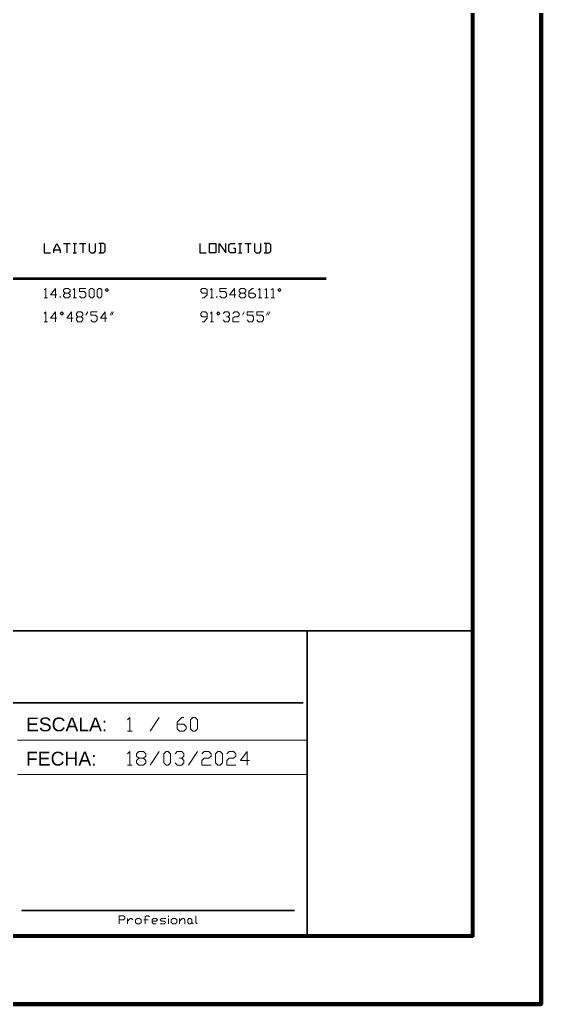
# Model space of a CAD drawing. Header units: millimetres. Extents: x 2303 to 2390, y 1702 to 1834.
# Drawn here: x 2359.2 to 2389.7, y 1701.8 to 1759.3 of the extents above; entities that cross this region are included whole.
import ezdxf

# ---------------------------------------------------------------- set-up
doc = ezdxf.new("R2010")
doc.units = ezdxf.units.MM
for name, color, linetype in [('PDF_0', 7, 'Continuous'), ('PDF_CVL_PUNTO_NUM', 7, 'Continuous'), ('PDF_FORMATO', 7, 'Continuous'), ('PDF_Text', 7, 'Continuous'), ('PDF_TEXTO FIJO', 7, 'Continuous')]:
    doc.layers.add(name, color=color, linetype=linetype)
doc.styles.add('PDF Arial-BoldMT', font='arial.ttf')

msp = doc.modelspace()

# ---------------------------------------------------------------- linework, layer by layer
at = {"layer": 'PDF_0', "lineweight": 70}
for points in [[(2303.292, 1701.776), (2303.292, 1833.731), (2389.669, 1833.731), (2389.669, 1701.776), (2303.292, 1701.776), (2389.669, 1701.776), (2389.669, 1833.731), (2303.292, 1833.731)], [(2315.288, 1829.732), (2315.288, 1705.775), (2385.671, 1705.775), (2385.671, 1829.732)]]:
    msp.add_lwpolyline(points, close=True, dxfattribs=at)
at = {"layer": 'PDF_0', "lineweight": 50}
msp.add_lwpolyline([(2347.904, 1744.169), (2377.097, 1744.169)], dxfattribs=at)
at = {"layer": 'PDF_CVL_PUNTO_NUM', "lineweight": 25}
for points in [[(2360.628, 1746.219), (2360.628, 1745.66), (2361.001, 1745.66)], [(2361.188, 1745.66), (2361.188, 1745.846), (2361.374, 1746.219), (2361.56, 1745.846), (2361.56, 1745.66)], [(2361.747, 1746.219), (2362.136, 1746.219)], [(2361.95, 1746.219), (2361.95, 1745.66)], [(2362.323, 1746.219), (2362.509, 1746.219)], [(2362.407, 1746.219), (2362.407, 1745.66)], [(2362.695, 1746.219), (2363.068, 1746.219)], [(2362.882, 1746.219), (2362.882, 1745.66)], [(2363.255, 1746.219), (2363.255, 1745.761), (2363.356, 1745.66), (2363.543, 1745.66), (2363.627, 1745.761), (2363.627, 1746.219)], [(2363.814, 1745.66), (2364.102, 1745.66), (2364.186, 1745.761), (2364.186, 1746.134), (2364.102, 1746.219), (2363.814, 1746.219)], [(2363.915, 1746.219), (2363.915, 1745.66)], [(2369.727, 1746.219), (2369.727, 1745.66), (2370.1, 1745.66)], [(2370.845, 1745.66), (2370.845, 1746.219), (2371.235, 1745.66), (2371.235, 1746.219)], [(2371.692, 1745.948), (2371.794, 1745.948), (2371.794, 1745.66), (2371.506, 1745.66), (2371.421, 1745.761), (2371.421, 1746.134), (2371.506, 1746.219), (2371.794, 1746.219)], [(2371.98, 1746.219), (2372.167, 1746.219)], [(2372.065, 1746.219), (2372.065, 1745.66)], [(2372.353, 1746.219), (2372.726, 1746.219)], [(2372.54, 1746.219), (2372.54, 1745.66)], [(2372.912, 1746.219), (2372.912, 1745.761), (2373.014, 1745.66), (2373.2, 1745.66), (2373.285, 1745.761), (2373.285, 1746.219)], [(2373.488, 1745.66), (2373.759, 1745.66), (2373.861, 1745.761), (2373.861, 1746.134), (2373.759, 1746.219), (2373.488, 1746.219)], [(2373.573, 1746.219), (2373.573, 1745.66)], [(2361.188, 1745.846), (2361.56, 1745.846)], [(2362.323, 1745.66), (2362.509, 1745.66)], [(2371.98, 1745.66), (2372.167, 1745.66)]]:
    msp.add_lwpolyline(points, dxfattribs=at)
msp.add_lwpolyline([(2370.286, 1745.66), (2370.286, 1746.219), (2370.659, 1746.219), (2370.659, 1745.66)], close=True, dxfattribs=at)
at = {"layer": 'PDF_CVL_PUNTO_NUM', "lineweight": 20}
for points in [[(2360.628, 1743.508), (2360.73, 1743.593), (2360.73, 1743.033)], [(2361.374, 1743.22), (2361.001, 1743.22), (2361.289, 1743.593), (2361.289, 1743.033)], [(2361.56, 1743.033), (2361.56, 1743.135)], [(2362.035, 1743.321), (2362.136, 1743.22), (2362.136, 1743.135), (2362.035, 1743.033), (2361.848, 1743.033), (2361.747, 1743.135), (2361.747, 1743.22), (2361.848, 1743.321), (2362.035, 1743.321), (2362.136, 1743.406), (2362.136, 1743.508), (2362.035, 1743.593), (2361.848, 1743.593), (2361.747, 1743.508), (2361.747, 1743.406), (2361.848, 1743.321)], [(2362.323, 1743.508), (2362.407, 1743.593), (2362.407, 1743.033)], [(2362.695, 1743.135), (2362.78, 1743.033), (2362.967, 1743.033), (2363.068, 1743.135), (2363.068, 1743.321), (2362.967, 1743.406), (2362.695, 1743.406), (2362.695, 1743.593), (2363.068, 1743.593)], [(2369.862, 1743.033), (2369.964, 1743.033), (2370.151, 1743.22), (2370.151, 1743.508), (2370.049, 1743.593), (2369.862, 1743.593), (2369.778, 1743.508), (2369.778, 1743.406), (2369.862, 1743.321), (2370.151, 1743.321)], [(2370.337, 1743.508), (2370.422, 1743.593), (2370.422, 1743.033)], [(2370.71, 1743.033), (2370.71, 1743.135)], [(2370.896, 1743.135), (2370.998, 1743.033), (2371.184, 1743.033), (2371.269, 1743.135), (2371.269, 1743.321), (2371.184, 1743.406), (2370.896, 1743.406), (2370.896, 1743.593), (2371.269, 1743.593)], [(2371.828, 1743.22), (2371.455, 1743.22), (2371.743, 1743.593), (2371.743, 1743.033)], [(2372.302, 1743.321), (2372.404, 1743.22), (2372.404, 1743.135), (2372.302, 1743.033), (2372.116, 1743.033), (2372.014, 1743.135), (2372.014, 1743.22), (2372.116, 1743.321), (2372.302, 1743.321), (2372.404, 1743.406), (2372.404, 1743.508), (2372.302, 1743.593), (2372.116, 1743.593), (2372.014, 1743.508), (2372.014, 1743.406), (2372.116, 1743.321)], [(2372.59, 1743.321), (2372.861, 1743.321), (2372.963, 1743.22), (2372.963, 1743.135), (2372.861, 1743.033), (2372.675, 1743.033), (2372.59, 1743.135), (2372.59, 1743.406), (2372.777, 1743.593), (2372.861, 1743.593)], [(2373.149, 1743.508), (2373.234, 1743.593), (2373.234, 1743.033)], [(2373.522, 1743.508), (2373.624, 1743.593), (2373.624, 1743.033)], [(2373.895, 1743.508), (2373.997, 1743.593), (2373.997, 1743.033)], [(2360.628, 1743.033), (2360.815, 1743.033)], [(2362.323, 1743.033), (2362.509, 1743.033)], [(2370.337, 1743.033), (2370.523, 1743.033)], [(2373.149, 1743.033), (2373.336, 1743.033)], [(2373.522, 1743.033), (2373.709, 1743.033)], [(2373.895, 1743.033), (2374.081, 1743.033)], [(2360.628, 1742.118), (2360.73, 1742.22), (2360.73, 1741.644)], [(2361.374, 1741.847), (2361.001, 1741.847), (2361.289, 1742.22), (2361.289, 1741.644)], [(2362.323, 1741.847), (2361.95, 1741.847), (2362.221, 1742.22), (2362.221, 1741.644)], [(2362.78, 1741.932), (2362.882, 1741.847), (2362.882, 1741.746), (2362.78, 1741.644), (2362.594, 1741.644), (2362.509, 1741.746), (2362.509, 1741.847), (2362.594, 1741.932), (2362.78, 1741.932), (2362.882, 1742.034), (2362.882, 1742.118), (2362.78, 1742.22), (2362.594, 1742.22), (2362.509, 1742.118), (2362.509, 1742.034), (2362.594, 1741.932)], [(2363.068, 1742.034), (2363.17, 1742.22)], [(2363.356, 1741.746), (2363.441, 1741.644), (2363.627, 1741.644), (2363.729, 1741.746), (2363.729, 1741.932), (2363.627, 1742.034), (2363.356, 1742.034), (2363.356, 1742.22), (2363.729, 1742.22)], [(2364.288, 1741.847), (2363.915, 1741.847), (2364.186, 1742.22), (2364.186, 1741.644)], [(2364.475, 1742.034), (2364.576, 1742.22)], [(2364.661, 1742.22), (2364.576, 1742.034)], [(2369.862, 1741.644), (2369.964, 1741.644), (2370.151, 1741.847), (2370.151, 1742.118), (2370.049, 1742.22), (2369.862, 1742.22), (2369.778, 1742.118), (2369.778, 1742.034), (2369.862, 1741.932), (2370.151, 1741.932)], [(2370.337, 1742.118), (2370.422, 1742.22), (2370.422, 1741.644)], [(2371.082, 1742.118), (2371.184, 1742.22), (2371.37, 1742.22), (2371.455, 1742.118), (2371.455, 1742.034), (2371.37, 1741.932), (2371.269, 1741.932)], [(2371.37, 1741.932), (2371.455, 1741.847), (2371.455, 1741.746), (2371.37, 1741.644), (2371.184, 1741.644), (2371.082, 1741.746)], [(2371.642, 1742.118), (2371.743, 1742.22), (2371.93, 1742.22), (2372.014, 1742.118), (2372.014, 1742.034), (2371.93, 1741.932), (2371.743, 1741.932), (2371.642, 1741.847), (2371.642, 1741.644), (2372.014, 1741.644)], [(2372.218, 1742.034), (2372.302, 1742.22)], [(2372.489, 1741.746), (2372.59, 1741.644), (2372.777, 1741.644), (2372.861, 1741.746), (2372.861, 1741.932), (2372.777, 1742.034), (2372.489, 1742.034), (2372.489, 1742.22), (2372.861, 1742.22)], [(2373.048, 1741.746), (2373.149, 1741.644), (2373.336, 1741.644), (2373.438, 1741.746), (2373.438, 1741.932), (2373.336, 1742.034), (2373.048, 1742.034), (2373.048, 1742.22), (2373.438, 1742.22)], [(2373.624, 1742.034), (2373.709, 1742.22)], [(2373.81, 1742.22), (2373.709, 1742.034)], [(2360.628, 1741.644), (2360.815, 1741.644)], [(2370.337, 1741.644), (2370.523, 1741.644)]]:
    msp.add_lwpolyline(points, dxfattribs=at)
for points in [[(2363.356, 1743.033), (2363.255, 1743.135), (2363.255, 1743.508), (2363.356, 1743.593), (2363.441, 1743.593), (2363.543, 1743.508), (2363.543, 1743.135), (2363.441, 1743.033)], [(2363.814, 1743.033), (2363.729, 1743.135), (2363.729, 1743.508), (2363.814, 1743.593), (2363.915, 1743.593), (2364, 1743.508), (2364, 1743.135), (2363.915, 1743.033)], [(2364.186, 1743.508), (2364.288, 1743.593), (2364.39, 1743.508), (2364.288, 1743.406)], [(2374.268, 1743.508), (2374.369, 1743.593), (2374.454, 1743.508), (2374.369, 1743.406)], [(2361.56, 1742.118), (2361.662, 1742.22), (2361.747, 1742.118), (2361.662, 1742.034)], [(2370.71, 1742.118), (2370.794, 1742.22), (2370.896, 1742.118), (2370.794, 1742.034)]]:
    msp.add_lwpolyline(points, close=True, dxfattribs=at)
at = {"layer": 'PDF_FORMATO', "lineweight": 30}
for points in [[(2315.288, 1723.582), (2385.671, 1723.582)], [(2375.996, 1723.582), (2375.996, 1705.792)]]:
    msp.add_lwpolyline(points, dxfattribs=at)
for points in [[(2375.759, 1719.381), (2315.288, 1719.381)], [(2375.25, 1707.249), (2359.324, 1707.249)]]:
    msp.add_lwpolyline(points, close=True, dxfattribs=at)
at = {"layer": 'PDF_FORMATO', "lineweight": 20}
for points in [[(2359.07, 1717.195), (2375.996, 1717.195)], [(2359.07, 1715.196), (2375.996, 1715.196)]]:
    msp.add_lwpolyline(points, dxfattribs=at)
at = {"layer": 'PDF_TEXTO FIJO', "lineweight": 9}
for points in [[(2365.491, 1718.398), (2365.627, 1718.533), (2365.627, 1717.737)], [(2366.813, 1717.737), (2367.338, 1718.533)], [(2368.405, 1718.144), (2368.795, 1718.144), (2368.931, 1718.008), (2368.931, 1717.873), (2368.795, 1717.737), (2368.541, 1717.737), (2368.405, 1717.873), (2368.405, 1718.262), (2368.66, 1718.533), (2368.795, 1718.533)], [(2365.491, 1717.737), (2365.762, 1717.737)], [(2365.491, 1716.398), (2365.627, 1716.534), (2365.627, 1715.738)], [(2366.423, 1716.144), (2366.559, 1716.009), (2366.559, 1715.873), (2366.423, 1715.738), (2366.152, 1715.738), (2366.016, 1715.873), (2366.016, 1716.009), (2366.152, 1716.144), (2366.423, 1716.144), (2366.559, 1716.263), (2366.559, 1716.398), (2366.423, 1716.534), (2366.152, 1716.534), (2366.016, 1716.398), (2366.016, 1716.263), (2366.152, 1716.144)], [(2366.813, 1715.738), (2367.338, 1716.534)], [(2368.27, 1716.398), (2368.405, 1716.534), (2368.66, 1716.534), (2368.795, 1716.398), (2368.795, 1716.263), (2368.66, 1716.144), (2368.541, 1716.144)], [(2368.66, 1716.144), (2368.795, 1716.009), (2368.795, 1715.873), (2368.66, 1715.738), (2368.405, 1715.738), (2368.27, 1715.873)], [(2369.066, 1715.738), (2369.591, 1716.534)], [(2369.846, 1716.398), (2369.981, 1716.534), (2370.252, 1716.534), (2370.388, 1716.398), (2370.388, 1716.263), (2370.252, 1716.144), (2369.981, 1716.144), (2369.846, 1716.009), (2369.846, 1715.738), (2370.388, 1715.738)], [(2371.303, 1716.398), (2371.438, 1716.534), (2371.692, 1716.534), (2371.828, 1716.398), (2371.828, 1716.263), (2371.692, 1716.144), (2371.438, 1716.144), (2371.303, 1716.009), (2371.303, 1715.738), (2371.828, 1715.738)], [(2372.624, 1716.009), (2372.099, 1716.009), (2372.489, 1716.534), (2372.489, 1715.738)], [(2365.491, 1715.738), (2365.762, 1715.738)], [(2365.017, 1706.47), (2365.017, 1706.944), (2365.254, 1706.944), (2365.339, 1706.876), (2365.339, 1706.792), (2365.254, 1706.707), (2365.017, 1706.707)], [(2366.779, 1706.876), (2366.694, 1706.944), (2366.609, 1706.944), (2366.525, 1706.876), (2366.525, 1706.47)], [(2367.897, 1706.876), (2367.897, 1706.944)], [(2369.49, 1706.944), (2369.49, 1706.554), (2369.574, 1706.47)], [(2365.491, 1706.47), (2365.491, 1706.792)], [(2365.491, 1706.639), (2365.644, 1706.792), (2365.728, 1706.792), (2365.813, 1706.707)], [(2366.457, 1706.707), (2366.694, 1706.707)], [(2366.931, 1706.639), (2367.169, 1706.639), (2367.253, 1706.707), (2367.169, 1706.792), (2367.016, 1706.792), (2366.931, 1706.707), (2366.931, 1706.554), (2367.016, 1706.47), (2367.169, 1706.47)], [(2367.406, 1706.47), (2367.643, 1706.47), (2367.728, 1706.554), (2367.643, 1706.639), (2367.49, 1706.639), (2367.406, 1706.707), (2367.49, 1706.792), (2367.728, 1706.792)], [(2367.897, 1706.47), (2367.897, 1706.792)], [(2368.524, 1706.47), (2368.524, 1706.792)], [(2368.524, 1706.639), (2368.693, 1706.792), (2368.778, 1706.792), (2368.846, 1706.707), (2368.846, 1706.47)], [(2369.253, 1706.554), (2369.337, 1706.47)]]:
    msp.add_lwpolyline(points, dxfattribs=at)
for points in [[(2369.32, 1717.737), (2369.185, 1717.873), (2369.185, 1718.398), (2369.32, 1718.533), (2369.456, 1718.533), (2369.591, 1718.398), (2369.591, 1717.873), (2369.456, 1717.737)], [(2367.745, 1715.738), (2367.609, 1715.873), (2367.609, 1716.398), (2367.745, 1716.534), (2367.88, 1716.534), (2367.999, 1716.398), (2367.999, 1715.873), (2367.88, 1715.738)], [(2370.777, 1715.738), (2370.642, 1715.873), (2370.642, 1716.398), (2370.777, 1716.534), (2370.913, 1716.534), (2371.049, 1716.398), (2371.049, 1715.873), (2370.913, 1715.738)], [(2366.203, 1706.47), (2366.05, 1706.47), (2365.966, 1706.554), (2365.966, 1706.707), (2366.05, 1706.792), (2366.203, 1706.792), (2366.287, 1706.707), (2366.287, 1706.554)], [(2368.287, 1706.47), (2368.134, 1706.47), (2368.05, 1706.554), (2368.05, 1706.707), (2368.134, 1706.792), (2368.287, 1706.792), (2368.371, 1706.707), (2368.371, 1706.554)], [(2369.168, 1706.47), (2369.083, 1706.47), (2369.015, 1706.554), (2369.015, 1706.707), (2369.083, 1706.792), (2369.168, 1706.792), (2369.253, 1706.707), (2369.253, 1706.554)]]:
    msp.add_lwpolyline(points, close=True, dxfattribs=at)

# ---------------------------------------------------------------- texts
at = {"layer": 'PDF_Text', "char_height": 0.8048, "attachment_point": 4, "style": 'PDF Arial-BoldMT'}
for s, insert in [('ESCALA:', (2359.563, 1718.118)), ('FECHA:', (2359.563, 1716.118))]:
    msp.add_mtext(s, dxfattribs=dict(at, insert=insert))

doc.saveas('drawing.dxf')
